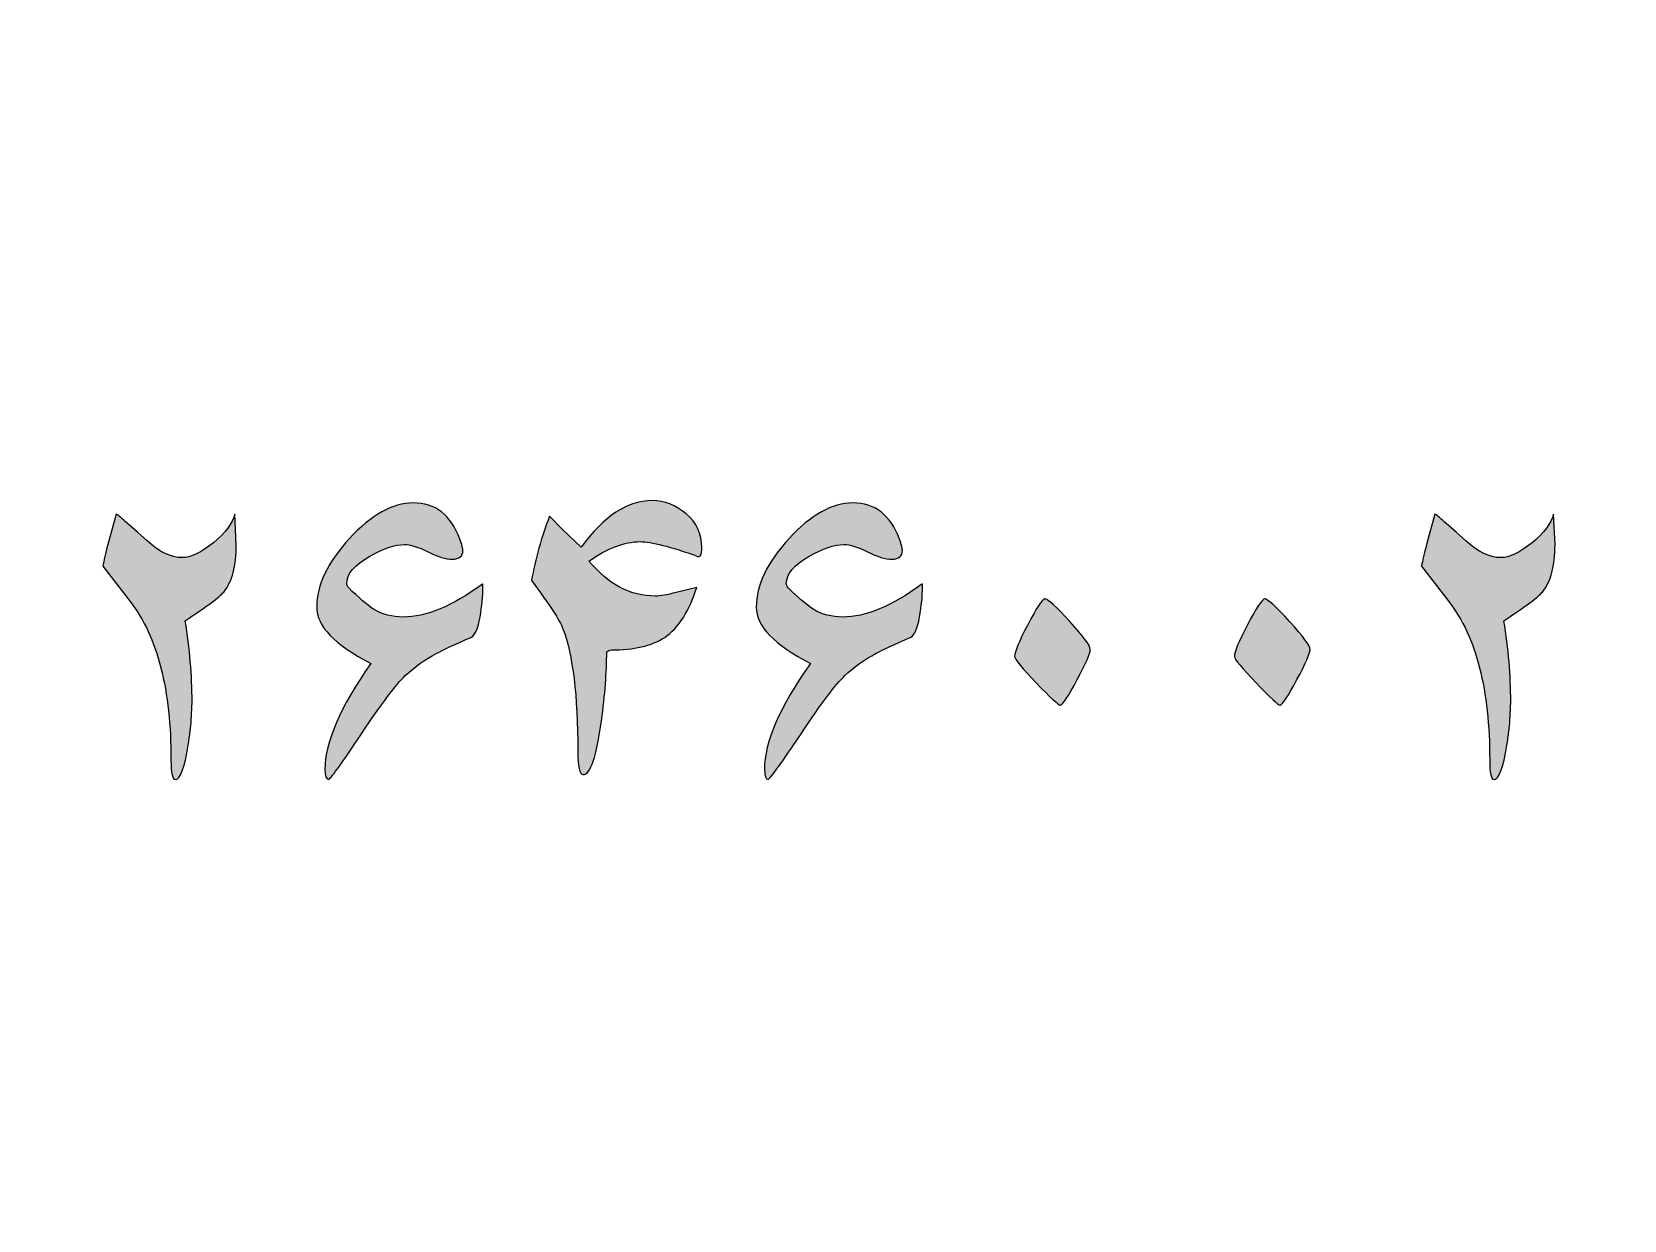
# Model space of a CAD drawing. Header units: millimetres. Extents: x -87.7 to -37.9, y -26.6 to 23.2.
# Drawn here: x -71.59 to -55.18, y -14.36 to -2.11 of the extents above; entities that cross this region are included whole.
import ezdxf

# ---------------------------------------------------------------- set-up
doc = ezdxf.new("R2010")
doc.units = ezdxf.units.MM
doc.header["$MEASUREMENT"] = 0
doc.layers.add('Layer 1', color=7, linetype='Continuous')

msp = doc.modelspace()

# ---------------------------------------------------------------- hatches: boundary and pattern name
at = {"layer": 'Layer 1', "true_color": 0x373435}
h = msp.add_hatch(color=250, dxfattribs=at)
edge = h.paths.add_edge_path()
edge.add_spline(control_points=[(-66.9413, -7.8344), (-66.9413, -7.9251), (-66.951, -8.0281), (-66.9708, -8.1433), (-66.9906, -8.2592), (-67.0201, -8.3276), (-67.0598, -8.3492), (-67.2401, -8.4288), (-67.3593, -8.4852), (-67.4173, -8.5173), (-67.5393, -8.5821), (-67.6473, -8.6588), (-67.7413, -8.7474), (-67.8349, -8.8356), (-67.9853, -9.0354), (-68.1919, -9.346), (-68.3832, -9.633), (-68.4959, -9.7907), (-68.5296, -9.8187), (-68.556, -9.8187), (-68.5693, -9.7831), (-68.5693, -9.7122), (-68.5693, -9.4343), (-68.4113, -9.0714), (-68.0962, -8.6217), (-68.4678, -8.4302), (-68.6539, -8.2365), (-68.6539, -8.0407), (-68.6539, -7.815), (-68.5412, -7.5795), (-68.3158, -7.3343), (-68.0905, -7.0892), (-67.8716, -6.9667), (-67.6596, -6.9667), (-67.4306, -6.9667), (-67.27, -7.0914), (-67.1782, -7.3409), (-67.1685, -7.3645), (-67.1609, -7.3894), (-67.1555, -7.4149), (-67.1497, -7.4406), (-67.1469, -7.4545), (-67.1469, -7.4568), (-67.1469, -7.5169), (-67.1836, -7.5471), (-67.2567, -7.5471), (-67.3226, -7.5471), (-67.4058, -7.5219), (-67.5062, -7.4712), (-67.6066, -7.4211), (-67.688, -7.3956), (-67.7499, -7.3956), (-67.8493, -7.3956), (-67.9685, -7.4355), (-68.1073, -7.5151), (-68.2651, -7.6051), (-68.3439, -7.7001), (-68.3439, -7.7988), (-68.3439, -7.8117), (-68.3375, -7.8268), (-68.3241, -7.8438), (-68.223, -7.9409), (-68.1373, -8.0141), (-68.0678, -8.0637), (-67.9742, -8.1169), (-67.8726, -8.144), (-67.7635, -8.144), (-67.5271, -8.144), (-67.2549, -8.0313), (-66.9471, -7.8052), (-66.9471, -7.8052), (-66.9413, -7.8052), (-66.9413, -7.8052), (-66.9413, -7.8052), (-66.9413, -7.8344), (-66.9413, -7.8344)], knot_values=[0, 0, 0, 0, 0.04, 0.04, 0.04, 0.08, 0.08, 0.08, 0.12, 0.12, 0.12, 0.16, 0.16, 0.16, 0.2, 0.2, 0.2, 0.24, 0.24, 0.24, 0.28, 0.28, 0.28, 0.32, 0.32, 0.32, 0.36, 0.36, 0.36, 0.4, 0.4, 0.4, 0.44, 0.44, 0.44, 0.48, 0.48, 0.48, 0.52, 0.52, 0.52, 0.56, 0.56, 0.56, 0.6, 0.6, 0.6, 0.64, 0.64, 0.64, 0.68, 0.68, 0.68, 0.72, 0.72, 0.72, 0.76, 0.76, 0.76, 0.8, 0.8, 0.8, 0.84, 0.84, 0.84, 0.88, 0.88, 0.88, 0.92, 0.92, 0.92, 0.96, 0.96, 0.96, 1, 1, 1, 1], degree=3, periodic=1)
h = msp.add_hatch(color=250, dxfattribs=at)
edge = h.paths.add_edge_path()
edge.add_spline(control_points=[(-64.6855, -7.4312), (-64.6855, -7.4654), (-64.6887, -7.4891), (-64.6955, -7.5021), (-64.7017, -7.5151), (-64.7129, -7.5205), (-64.728, -7.5182), (-65.0077, -7.4171), (-65.2057, -7.3664), (-65.322, -7.3664), (-65.4814, -7.3664), (-65.6571, -7.4333), (-65.8487, -7.5665), (-65.6478, -7.8073), (-65.4199, -7.9279), (-65.1643, -7.9279), (-65.1154, -7.9279), (-65.0444, -7.915), (-64.9505, -7.8891), (-64.9505, -7.8891), (-64.7388, -7.8376), (-64.7388, -7.8376), (-64.8122, -8.0788), (-64.922, -8.2505), (-65.0685, -8.3538), (-65.2039, -8.4399), (-65.3868, -8.4827), (-65.6176, -8.4827), (-65.6348, -8.4827), (-65.6506, -8.4892), (-65.6658, -8.5025), (-65.6658, -8.7088), (-65.6835, -8.9454), (-65.7191, -9.2117), (-65.7698, -9.5822), (-65.8329, -9.7669), (-65.9081, -9.7669), (-65.9455, -9.7669), (-65.9642, -9.6855), (-65.9642, -9.5217), (-65.9642, -8.9536), (-66.0146, -8.5342), (-66.1162, -8.2638), (-66.1482, -8.1796), (-66.2562, -8.014), (-66.4402, -7.7667), (-66.4006, -7.5449), (-66.3386, -7.3235), (-66.254, -7.1021), (-66.254, -7.1021), (-66.1219, -7.2411), (-66.1219, -7.2411), (-66.1219, -7.2411), (-65.9275, -7.4218), (-65.9275, -7.4218), (-65.6949, -7.1032), (-65.4516, -6.9437), (-65.1981, -6.9437), (-65.0704, -6.9437), (-64.9533, -6.9887), (-64.8461, -7.0794), (-64.7388, -7.1694), (-64.6855, -7.2872), (-64.6855, -7.4312)], knot_values=[0, 0, 0, 0, 0.047619, 0.047619, 0.047619, 0.0952381, 0.0952381, 0.0952381, 0.1428571, 0.1428571, 0.1428571, 0.1904762, 0.1904762, 0.1904762, 0.2380952, 0.2380952, 0.2380952, 0.2857143, 0.2857143, 0.2857143, 0.3333333, 0.3333333, 0.3333333, 0.3809524, 0.3809524, 0.3809524, 0.4285714, 0.4285714, 0.4285714, 0.4761905, 0.4761905, 0.4761905, 0.5238095, 0.5238095, 0.5238095, 0.5714286, 0.5714286, 0.5714286, 0.6190476, 0.6190476, 0.6190476, 0.6666667, 0.6666667, 0.6666667, 0.7142857, 0.7142857, 0.7142857, 0.7619048, 0.7619048, 0.7619048, 0.8095238, 0.8095238, 0.8095238, 0.8571429, 0.8571429, 0.8571429, 0.9047619, 0.9047619, 0.9047619, 0.952381, 0.952381, 0.952381, 1, 1, 1, 1], degree=3, periodic=1)
h = msp.add_hatch(color=250, dxfattribs=at)
edge = h.paths.add_edge_path()
edge.add_spline(control_points=[(-62.4129, -7.8344), (-62.4129, -7.9251), (-62.4227, -8.0281), (-62.4425, -8.1433), (-62.4623, -8.2592), (-62.4918, -8.3276), (-62.5311, -8.3492), (-62.7114, -8.4288), (-62.8306, -8.4852), (-62.8889, -8.5173), (-63.0109, -8.5821), (-63.1189, -8.6588), (-63.2129, -8.7474), (-63.3064, -8.8356), (-63.4566, -9.0354), (-63.6632, -9.346), (-63.8548, -9.633), (-63.9674, -9.7907), (-64.0013, -9.8187), (-64.0275, -9.8187), (-64.0405, -9.7831), (-64.0405, -9.7122), (-64.0405, -9.4343), (-63.8828, -9.0714), (-63.5675, -8.6217), (-63.9394, -8.4302), (-64.1252, -8.2365), (-64.1252, -8.0407), (-64.1252, -7.815), (-64.0124, -7.5795), (-63.7871, -7.3343), (-63.5618, -7.0892), (-63.3429, -6.9667), (-63.1311, -6.9667), (-62.9022, -6.9667), (-62.7416, -7.0914), (-62.6495, -7.3409), (-62.6398, -7.3645), (-62.6325, -7.3894), (-62.6268, -7.4149), (-62.6214, -7.4406), (-62.6185, -7.4545), (-62.6185, -7.4568), (-62.6185, -7.5169), (-62.6549, -7.5471), (-62.7279, -7.5471), (-62.7942, -7.5471), (-62.877, -7.5219), (-62.9777, -7.4712), (-63.0783, -7.4211), (-63.1592, -7.3956), (-63.2215, -7.3956), (-63.3205, -7.3956), (-63.4397, -7.4355), (-63.5786, -7.5151), (-63.7367, -7.6051), (-63.8152, -7.7001), (-63.8152, -7.7988), (-63.8152, -7.8117), (-63.8087, -7.8268), (-63.7958, -7.8438), (-63.6942, -7.9409), (-63.6085, -8.0141), (-63.5394, -8.0637), (-63.4454, -8.1169), (-63.3439, -8.144), (-63.2352, -8.144), (-62.9987, -8.144), (-62.7265, -8.0313), (-62.4187, -7.8052), (-62.4187, -7.8052), (-62.4129, -7.8052), (-62.4129, -7.8052), (-62.4129, -7.8052), (-62.4129, -7.8344), (-62.4129, -7.8344)], knot_values=[0, 0, 0, 0, 0.04, 0.04, 0.04, 0.08, 0.08, 0.08, 0.12, 0.12, 0.12, 0.16, 0.16, 0.16, 0.2, 0.2, 0.2, 0.24, 0.24, 0.24, 0.28, 0.28, 0.28, 0.32, 0.32, 0.32, 0.36, 0.36, 0.36, 0.4, 0.4, 0.4, 0.44, 0.44, 0.44, 0.48, 0.48, 0.48, 0.52, 0.52, 0.52, 0.56, 0.56, 0.56, 0.6, 0.6, 0.6, 0.64, 0.64, 0.64, 0.68, 0.68, 0.68, 0.72, 0.72, 0.72, 0.76, 0.76, 0.76, 0.8, 0.8, 0.8, 0.84, 0.84, 0.84, 0.88, 0.88, 0.88, 0.92, 0.92, 0.92, 0.96, 0.96, 0.96, 1, 1, 1, 1], degree=3, periodic=1)
h = msp.add_hatch(color=250, dxfattribs=at)
edge = h.paths.add_edge_path()
edge.add_spline(control_points=[(-69.4817, -7.3981), (-69.4817, -7.6156), (-69.5249, -7.7779), (-69.6114, -7.8855), (-69.6524, -7.9349), (-69.7848, -8.0339), (-70.0084, -8.1826), (-69.9617, -8.4687), (-69.9379, -8.746), (-69.9379, -9.0149), (-69.9379, -9.0149), (-69.9465, -9.2151), (-69.9465, -9.2151), (-69.9483, -9.2432), (-69.9523, -9.2799), (-69.9577, -9.3248), (-69.9631, -9.3702), (-69.97, -9.4163), (-69.9775, -9.4635), (-70.015, -9.7003), (-70.0592, -9.8188), (-70.1096, -9.8188), (-70.1399, -9.8188), (-70.155, -9.7515), (-70.155, -9.6179), (-70.155, -9.439), (-70.1632, -9.2701), (-70.1802, -9.1117), (-70.1971, -8.9529), (-70.2233, -8.8047), (-70.259, -8.6668), (-70.3267, -8.3953), (-70.4318, -8.1678), (-70.5744, -7.9846), (-70.5744, -7.9846), (-70.8559, -7.6187), (-70.8559, -7.6187), (-70.8469, -7.5626), (-70.83, -7.4884), (-70.8055, -7.3956), (-70.8055, -7.3956), (-70.718, -7.082), (-70.718, -7.082), (-70.7068, -7.0885), (-70.6748, -7.1147), (-70.6222, -7.1604), (-70.5697, -7.2066), (-70.4955, -7.2721), (-70.3998, -7.3574), (-70.2742, -7.4733), (-70.155, -7.531), (-70.0423, -7.531), (-69.9502, -7.531), (-69.8421, -7.4802), (-69.7183, -7.3776), (-69.5941, -7.2749), (-69.5202, -7.1767), (-69.4958, -7.082), (-69.4958, -7.082), (-69.4817, -7.3981), (-69.4817, -7.3981)], knot_values=[0, 0, 0, 0, 0.05, 0.05, 0.05, 0.1, 0.1, 0.1, 0.15, 0.15, 0.15, 0.2, 0.2, 0.2, 0.25, 0.25, 0.25, 0.3, 0.3, 0.3, 0.35, 0.35, 0.35, 0.4, 0.4, 0.4, 0.45, 0.45, 0.45, 0.5, 0.5, 0.5, 0.55, 0.55, 0.55, 0.6, 0.6, 0.6, 0.65, 0.65, 0.65, 0.7, 0.7, 0.7, 0.75, 0.75, 0.75, 0.8, 0.8, 0.8, 0.85, 0.85, 0.85, 0.9, 0.9, 0.9, 0.95, 0.95, 0.95, 1, 1, 1, 1], degree=3, periodic=1)
h = msp.add_hatch(color=250, dxfattribs=at)
edge = h.paths.add_edge_path()
edge.add_spline(control_points=[(-55.8955, -7.3981), (-55.8955, -7.6156), (-55.9391, -7.7779), (-56.0251, -7.8855), (-56.0666, -7.9349), (-56.1987, -8.0339), (-56.4222, -8.1826), (-56.3755, -8.4687), (-56.3517, -8.746), (-56.3517, -9.0149), (-56.3517, -9.0149), (-56.3604, -9.2151), (-56.3604, -9.2151), (-56.3621, -9.2432), (-56.3661, -9.2799), (-56.3715, -9.3248), (-56.3772, -9.3702), (-56.3833, -9.4163), (-56.3913, -9.4635), (-56.4287, -9.7003), (-56.473, -9.8188), (-56.5238, -9.8188), (-56.5537, -9.8188), (-56.5684, -9.7515), (-56.5684, -9.6179), (-56.5684, -9.439), (-56.577, -9.2701), (-56.594, -9.1117), (-56.6109, -8.9529), (-56.6375, -8.8047), (-56.6728, -8.6668), (-56.7405, -8.3953), (-56.846, -8.1678), (-56.9886, -7.9846), (-56.9886, -7.9846), (-57.27, -7.6187), (-57.27, -7.6187), (-57.2607, -7.5626), (-57.2438, -7.4884), (-57.2193, -7.3956), (-57.2193, -7.3956), (-57.1322, -7.082), (-57.1322, -7.082), (-57.1206, -7.0885), (-57.0886, -7.1147), (-57.0364, -7.1604), (-56.9835, -7.2066), (-56.9093, -7.2721), (-56.814, -7.3574), (-56.6879, -7.4733), (-56.5684, -7.531), (-56.4561, -7.531), (-56.3642, -7.531), (-56.2563, -7.4802), (-56.1321, -7.3776), (-56.0079, -7.2749), (-55.9341, -7.1767), (-55.9099, -7.082), (-55.9099, -7.082), (-55.8955, -7.3981), (-55.8955, -7.3981)], knot_values=[0, 0, 0, 0, 0.05, 0.05, 0.05, 0.1, 0.1, 0.1, 0.15, 0.15, 0.15, 0.2, 0.2, 0.2, 0.25, 0.25, 0.25, 0.3, 0.3, 0.3, 0.35, 0.35, 0.35, 0.4, 0.4, 0.4, 0.45, 0.45, 0.45, 0.5, 0.5, 0.5, 0.55, 0.55, 0.55, 0.6, 0.6, 0.6, 0.65, 0.65, 0.65, 0.7, 0.7, 0.7, 0.75, 0.75, 0.75, 0.8, 0.8, 0.8, 0.85, 0.85, 0.85, 0.9, 0.9, 0.9, 0.95, 0.95, 0.95, 1, 1, 1, 1], degree=3, periodic=1)
h = msp.add_hatch(color=250, dxfattribs=at)
edge = h.paths.add_edge_path()
edge.add_spline(control_points=[(-60.6832, -8.4764), (-60.6832, -8.5149), (-60.7286, -8.6189), (-60.8189, -8.7878), (-60.9086, -8.9566), (-60.9662, -9.0445), (-60.9906, -9.051), (-61.0109, -9.051), (-61.0943, -8.9743), (-61.2397, -8.8216), (-61.3853, -8.669), (-61.4598, -8.5786), (-61.4637, -8.5506), (-61.4637, -8.5055), (-61.4183, -8.3962), (-61.3283, -8.2233), (-61.2383, -8.0498), (-61.1793, -7.9612), (-61.1513, -7.9569), (-61.121, -7.9569), (-61.0356, -8.0343), (-60.8949, -8.1891), (-60.7534, -8.3443), (-60.6832, -8.4396), (-60.6832, -8.4764)], knot_values=[0, 0, 0, 0, 0.125, 0.125, 0.125, 0.25, 0.25, 0.25, 0.375, 0.375, 0.375, 0.5, 0.5, 0.5, 0.625, 0.625, 0.625, 0.75, 0.75, 0.75, 0.875, 0.875, 0.875, 1, 1, 1, 1], degree=3, periodic=1)
h = msp.add_hatch(color=250, dxfattribs=at)
edge = h.paths.add_edge_path()
edge.add_spline(control_points=[(-58.4191, -8.4764), (-58.4191, -8.5149), (-58.4644, -8.6189), (-58.5544, -8.7878), (-58.6444, -8.9566), (-58.7021, -9.0445), (-58.7266, -9.051), (-58.7467, -9.051), (-58.8299, -8.9743), (-58.9757, -8.8216), (-59.1211, -8.669), (-59.1956, -8.5786), (-59.1993, -8.5506), (-59.1993, -8.5055), (-59.1543, -8.3962), (-59.0643, -8.2233), (-58.9738, -8.0498), (-58.9149, -7.9612), (-58.8871, -7.9569), (-58.8569, -7.9569), (-58.7712, -8.0343), (-58.6305, -8.1891), (-58.4893, -8.3443), (-58.4191, -8.4396), (-58.4191, -8.4764)], knot_values=[0, 0, 0, 0, 0.125, 0.125, 0.125, 0.25, 0.25, 0.25, 0.375, 0.375, 0.375, 0.5, 0.5, 0.5, 0.625, 0.625, 0.625, 0.75, 0.75, 0.75, 0.875, 0.875, 0.875, 1, 1, 1, 1], degree=3, periodic=1)

# ---------------------------------------------------------------- linework, layer by layer
at = {"layer": 'Layer 1', "color": 250, "lineweight": 18}
msp.add_open_spline([(-83.6677, 23.192), (-83.6677, 23.192), (-41.8353, 23.192), (-41.8353, 23.192), (-39.6442, 23.192), (-37.8515, 21.3993), (-37.8515, 19.2081), (-37.8515, 19.2081), (-37.8515, -22.6241), (-37.8515, -22.6241), (-37.8515, -24.8153), (-39.6442, -26.608), (-41.8353, -26.608), (-41.8353, -26.608), (-83.6677, -26.608), (-83.6677, -26.608), (-85.8588, -26.608), (-87.6515, -24.8153), (-87.6515, -22.6241), (-87.6515, -22.6241), (-87.6515, 19.2081), (-87.6515, 19.2081), (-87.6515, 21.3993), (-85.8588, 23.192), (-83.6677, 23.192)], degree=3, knots=[0, 0, 0, 0, 0.125, 0.125, 0.125, 0.25, 0.25, 0.25, 0.375, 0.375, 0.375, 0.5, 0.5, 0.5, 0.625, 0.625, 0.625, 0.75, 0.75, 0.75, 0.875, 0.875, 0.875, 1, 1, 1, 1], dxfattribs=at)
at = {"layer": 'Layer 1', "color": 250}
for points, knots in [([(-66.9413, -7.8344), (-66.9413, -7.9251), (-66.951, -8.0281), (-66.9708, -8.1433), (-66.9906, -8.2592), (-67.0201, -8.3276), (-67.0598, -8.3492), (-67.2401, -8.4288), (-67.3593, -8.4852), (-67.4173, -8.5173), (-67.5393, -8.5821), (-67.6473, -8.6588), (-67.7413, -8.7474), (-67.8349, -8.8356), (-67.9853, -9.0354), (-68.1919, -9.346), (-68.3832, -9.633), (-68.4959, -9.7907), (-68.5296, -9.8187), (-68.556, -9.8187), (-68.5693, -9.7831), (-68.5693, -9.7122), (-68.5693, -9.4343), (-68.4113, -9.0714), (-68.0962, -8.6217), (-68.4678, -8.4302), (-68.6539, -8.2365), (-68.6539, -8.0407), (-68.6539, -7.815), (-68.5412, -7.5795), (-68.3158, -7.3343), (-68.0905, -7.0892), (-67.8716, -6.9667), (-67.6596, -6.9667), (-67.4306, -6.9667), (-67.27, -7.0914), (-67.1782, -7.3409), (-67.1685, -7.3645), (-67.1609, -7.3894), (-67.1555, -7.4149), (-67.1497, -7.4406), (-67.1469, -7.4545), (-67.1469, -7.4568), (-67.1469, -7.5169), (-67.1836, -7.5471), (-67.2567, -7.5471), (-67.3226, -7.5471), (-67.4058, -7.5219), (-67.5062, -7.4712), (-67.6066, -7.4211), (-67.688, -7.3956), (-67.7499, -7.3956), (-67.8493, -7.3956), (-67.9685, -7.4355), (-68.1073, -7.5151), (-68.2651, -7.6051), (-68.3439, -7.7001), (-68.3439, -7.7988), (-68.3439, -7.8117), (-68.3375, -7.8268), (-68.3241, -7.8438), (-68.223, -7.9409), (-68.1373, -8.0141), (-68.0678, -8.0637), (-67.9742, -8.1169), (-67.8726, -8.144), (-67.7635, -8.144), (-67.5271, -8.144), (-67.2549, -8.0313), (-66.9471, -7.8052), (-66.9471, -7.8052), (-66.9413, -7.8052), (-66.9413, -7.8052), (-66.9413, -7.8052), (-66.9413, -7.8344), (-66.9413, -7.8344)], [0, 0, 0, 0, 0.04, 0.04, 0.04, 0.08, 0.08, 0.08, 0.12, 0.12, 0.12, 0.16, 0.16, 0.16, 0.2, 0.2, 0.2, 0.24, 0.24, 0.24, 0.28, 0.28, 0.28, 0.32, 0.32, 0.32, 0.36, 0.36, 0.36, 0.4, 0.4, 0.4, 0.44, 0.44, 0.44, 0.48, 0.48, 0.48, 0.52, 0.52, 0.52, 0.56, 0.56, 0.56, 0.6, 0.6, 0.6, 0.64, 0.64, 0.64, 0.68, 0.68, 0.68, 0.72, 0.72, 0.72, 0.76, 0.76, 0.76, 0.8, 0.8, 0.8, 0.84, 0.84, 0.84, 0.88, 0.88, 0.88, 0.92, 0.92, 0.92, 0.96, 0.96, 0.96, 1, 1, 1, 1]), ([(-64.6855, -7.4312), (-64.6855, -7.4654), (-64.6887, -7.4891), (-64.6955, -7.5021), (-64.7017, -7.5151), (-64.7129, -7.5205), (-64.728, -7.5182), (-65.0077, -7.4171), (-65.2057, -7.3664), (-65.322, -7.3664), (-65.4814, -7.3664), (-65.6571, -7.4333), (-65.8487, -7.5665), (-65.6478, -7.8073), (-65.4199, -7.9279), (-65.1643, -7.9279), (-65.1154, -7.9279), (-65.0444, -7.915), (-64.9505, -7.8891), (-64.9505, -7.8891), (-64.7388, -7.8376), (-64.7388, -7.8376), (-64.8122, -8.0788), (-64.922, -8.2505), (-65.0685, -8.3538), (-65.2039, -8.4399), (-65.3868, -8.4827), (-65.6176, -8.4827), (-65.6348, -8.4827), (-65.6506, -8.4892), (-65.6658, -8.5025), (-65.6658, -8.7088), (-65.6835, -8.9454), (-65.7191, -9.2117), (-65.7698, -9.5822), (-65.8329, -9.7669), (-65.9081, -9.7669), (-65.9455, -9.7669), (-65.9642, -9.6855), (-65.9642, -9.5217), (-65.9642, -8.9536), (-66.0146, -8.5342), (-66.1162, -8.2638), (-66.1482, -8.1796), (-66.2562, -8.014), (-66.4402, -7.7667), (-66.4006, -7.5449), (-66.3386, -7.3235), (-66.254, -7.1021), (-66.254, -7.1021), (-66.1219, -7.2411), (-66.1219, -7.2411), (-66.1219, -7.2411), (-65.9275, -7.4218), (-65.9275, -7.4218), (-65.6949, -7.1032), (-65.4516, -6.9437), (-65.1981, -6.9437), (-65.0704, -6.9437), (-64.9533, -6.9887), (-64.8461, -7.0794), (-64.7388, -7.1694), (-64.6855, -7.2872), (-64.6855, -7.4312)], [0, 0, 0, 0, 0.047619, 0.047619, 0.047619, 0.0952381, 0.0952381, 0.0952381, 0.1428571, 0.1428571, 0.1428571, 0.1904762, 0.1904762, 0.1904762, 0.2380952, 0.2380952, 0.2380952, 0.2857143, 0.2857143, 0.2857143, 0.3333333, 0.3333333, 0.3333333, 0.3809524, 0.3809524, 0.3809524, 0.4285714, 0.4285714, 0.4285714, 0.4761905, 0.4761905, 0.4761905, 0.5238095, 0.5238095, 0.5238095, 0.5714286, 0.5714286, 0.5714286, 0.6190476, 0.6190476, 0.6190476, 0.6666667, 0.6666667, 0.6666667, 0.7142857, 0.7142857, 0.7142857, 0.7619048, 0.7619048, 0.7619048, 0.8095238, 0.8095238, 0.8095238, 0.8571429, 0.8571429, 0.8571429, 0.9047619, 0.9047619, 0.9047619, 0.952381, 0.952381, 0.952381, 1, 1, 1, 1]), ([(-62.4129, -7.8344), (-62.4129, -7.9251), (-62.4227, -8.0281), (-62.4425, -8.1433), (-62.4623, -8.2592), (-62.4918, -8.3276), (-62.5311, -8.3492), (-62.7114, -8.4288), (-62.8306, -8.4852), (-62.8889, -8.5173), (-63.0109, -8.5821), (-63.1189, -8.6588), (-63.2129, -8.7474), (-63.3064, -8.8356), (-63.4566, -9.0354), (-63.6632, -9.346), (-63.8548, -9.633), (-63.9674, -9.7907), (-64.0013, -9.8187), (-64.0275, -9.8187), (-64.0405, -9.7831), (-64.0405, -9.7122), (-64.0405, -9.4343), (-63.8828, -9.0714), (-63.5675, -8.6217), (-63.9394, -8.4302), (-64.1252, -8.2365), (-64.1252, -8.0407), (-64.1252, -7.815), (-64.0124, -7.5795), (-63.7871, -7.3343), (-63.5618, -7.0892), (-63.3429, -6.9667), (-63.1311, -6.9667), (-62.9022, -6.9667), (-62.7416, -7.0914), (-62.6495, -7.3409), (-62.6398, -7.3645), (-62.6325, -7.3894), (-62.6268, -7.4149), (-62.6214, -7.4406), (-62.6185, -7.4545), (-62.6185, -7.4568), (-62.6185, -7.5169), (-62.6549, -7.5471), (-62.7279, -7.5471), (-62.7942, -7.5471), (-62.877, -7.5219), (-62.9777, -7.4712), (-63.0783, -7.4211), (-63.1592, -7.3956), (-63.2215, -7.3956), (-63.3205, -7.3956), (-63.4397, -7.4355), (-63.5786, -7.5151), (-63.7367, -7.6051), (-63.8152, -7.7001), (-63.8152, -7.7988), (-63.8152, -7.8117), (-63.8087, -7.8268), (-63.7958, -7.8438), (-63.6942, -7.9409), (-63.6085, -8.0141), (-63.5394, -8.0637), (-63.4454, -8.1169), (-63.3439, -8.144), (-63.2352, -8.144), (-62.9987, -8.144), (-62.7265, -8.0313), (-62.4187, -7.8052), (-62.4187, -7.8052), (-62.4129, -7.8052), (-62.4129, -7.8052), (-62.4129, -7.8052), (-62.4129, -7.8344), (-62.4129, -7.8344)], [0, 0, 0, 0, 0.04, 0.04, 0.04, 0.08, 0.08, 0.08, 0.12, 0.12, 0.12, 0.16, 0.16, 0.16, 0.2, 0.2, 0.2, 0.24, 0.24, 0.24, 0.28, 0.28, 0.28, 0.32, 0.32, 0.32, 0.36, 0.36, 0.36, 0.4, 0.4, 0.4, 0.44, 0.44, 0.44, 0.48, 0.48, 0.48, 0.52, 0.52, 0.52, 0.56, 0.56, 0.56, 0.6, 0.6, 0.6, 0.64, 0.64, 0.64, 0.68, 0.68, 0.68, 0.72, 0.72, 0.72, 0.76, 0.76, 0.76, 0.8, 0.8, 0.8, 0.84, 0.84, 0.84, 0.88, 0.88, 0.88, 0.92, 0.92, 0.92, 0.96, 0.96, 0.96, 1, 1, 1, 1]), ([(-69.4817, -7.3981), (-69.4817, -7.6156), (-69.5249, -7.7779), (-69.6114, -7.8855), (-69.6524, -7.9349), (-69.7848, -8.0339), (-70.0084, -8.1826), (-69.9617, -8.4687), (-69.9379, -8.746), (-69.9379, -9.0149), (-69.9379, -9.0149), (-69.9465, -9.2151), (-69.9465, -9.2151), (-69.9483, -9.2432), (-69.9523, -9.2799), (-69.9577, -9.3248), (-69.9631, -9.3702), (-69.97, -9.4163), (-69.9775, -9.4635), (-70.015, -9.7003), (-70.0592, -9.8188), (-70.1096, -9.8188), (-70.1399, -9.8188), (-70.155, -9.7515), (-70.155, -9.6179), (-70.155, -9.439), (-70.1632, -9.2701), (-70.1802, -9.1117), (-70.1971, -8.9529), (-70.2233, -8.8047), (-70.259, -8.6668), (-70.3267, -8.3953), (-70.4318, -8.1678), (-70.5744, -7.9846), (-70.5744, -7.9846), (-70.8559, -7.6187), (-70.8559, -7.6187), (-70.8469, -7.5626), (-70.83, -7.4884), (-70.8055, -7.3956), (-70.8055, -7.3956), (-70.718, -7.082), (-70.718, -7.082), (-70.7068, -7.0885), (-70.6748, -7.1147), (-70.6222, -7.1604), (-70.5697, -7.2066), (-70.4955, -7.2721), (-70.3998, -7.3574), (-70.2742, -7.4733), (-70.155, -7.531), (-70.0423, -7.531), (-69.9502, -7.531), (-69.8421, -7.4802), (-69.7183, -7.3776), (-69.5941, -7.2749), (-69.5202, -7.1767), (-69.4958, -7.082), (-69.4958, -7.082), (-69.4817, -7.3981), (-69.4817, -7.3981)], [0, 0, 0, 0, 0.05, 0.05, 0.05, 0.1, 0.1, 0.1, 0.15, 0.15, 0.15, 0.2, 0.2, 0.2, 0.25, 0.25, 0.25, 0.3, 0.3, 0.3, 0.35, 0.35, 0.35, 0.4, 0.4, 0.4, 0.45, 0.45, 0.45, 0.5, 0.5, 0.5, 0.55, 0.55, 0.55, 0.6, 0.6, 0.6, 0.65, 0.65, 0.65, 0.7, 0.7, 0.7, 0.75, 0.75, 0.75, 0.8, 0.8, 0.8, 0.85, 0.85, 0.85, 0.9, 0.9, 0.9, 0.95, 0.95, 0.95, 1, 1, 1, 1]), ([(-55.8955, -7.3981), (-55.8955, -7.6156), (-55.9391, -7.7779), (-56.0251, -7.8855), (-56.0666, -7.9349), (-56.1987, -8.0339), (-56.4222, -8.1826), (-56.3755, -8.4687), (-56.3517, -8.746), (-56.3517, -9.0149), (-56.3517, -9.0149), (-56.3604, -9.2151), (-56.3604, -9.2151), (-56.3621, -9.2432), (-56.3661, -9.2799), (-56.3715, -9.3248), (-56.3772, -9.3702), (-56.3833, -9.4163), (-56.3913, -9.4635), (-56.4287, -9.7003), (-56.473, -9.8188), (-56.5238, -9.8188), (-56.5537, -9.8188), (-56.5684, -9.7515), (-56.5684, -9.6179), (-56.5684, -9.439), (-56.577, -9.2701), (-56.594, -9.1117), (-56.6109, -8.9529), (-56.6375, -8.8047), (-56.6728, -8.6668), (-56.7405, -8.3953), (-56.846, -8.1678), (-56.9886, -7.9846), (-56.9886, -7.9846), (-57.27, -7.6187), (-57.27, -7.6187), (-57.2607, -7.5626), (-57.2438, -7.4884), (-57.2193, -7.3956), (-57.2193, -7.3956), (-57.1322, -7.082), (-57.1322, -7.082), (-57.1206, -7.0885), (-57.0886, -7.1147), (-57.0364, -7.1604), (-56.9835, -7.2066), (-56.9093, -7.2721), (-56.814, -7.3574), (-56.6879, -7.4733), (-56.5684, -7.531), (-56.4561, -7.531), (-56.3642, -7.531), (-56.2563, -7.4802), (-56.1321, -7.3776), (-56.0079, -7.2749), (-55.9341, -7.1767), (-55.9099, -7.082), (-55.9099, -7.082), (-55.8955, -7.3981), (-55.8955, -7.3981)], [0, 0, 0, 0, 0.05, 0.05, 0.05, 0.1, 0.1, 0.1, 0.15, 0.15, 0.15, 0.2, 0.2, 0.2, 0.25, 0.25, 0.25, 0.3, 0.3, 0.3, 0.35, 0.35, 0.35, 0.4, 0.4, 0.4, 0.45, 0.45, 0.45, 0.5, 0.5, 0.5, 0.55, 0.55, 0.55, 0.6, 0.6, 0.6, 0.65, 0.65, 0.65, 0.7, 0.7, 0.7, 0.75, 0.75, 0.75, 0.8, 0.8, 0.8, 0.85, 0.85, 0.85, 0.9, 0.9, 0.9, 0.95, 0.95, 0.95, 1, 1, 1, 1]), ([(-60.6832, -8.4764), (-60.6832, -8.5149), (-60.7286, -8.6189), (-60.8189, -8.7878), (-60.9086, -8.9566), (-60.9662, -9.0445), (-60.9906, -9.051), (-61.0109, -9.051), (-61.0943, -8.9743), (-61.2397, -8.8216), (-61.3853, -8.669), (-61.4598, -8.5786), (-61.4637, -8.5506), (-61.4637, -8.5055), (-61.4183, -8.3962), (-61.3283, -8.2233), (-61.2383, -8.0498), (-61.1793, -7.9612), (-61.1513, -7.9569), (-61.121, -7.9569), (-61.0356, -8.0343), (-60.8949, -8.1891), (-60.7534, -8.3443), (-60.6832, -8.4396), (-60.6832, -8.4764)], [0, 0, 0, 0, 0.125, 0.125, 0.125, 0.25, 0.25, 0.25, 0.375, 0.375, 0.375, 0.5, 0.5, 0.5, 0.625, 0.625, 0.625, 0.75, 0.75, 0.75, 0.875, 0.875, 0.875, 1, 1, 1, 1]), ([(-58.4191, -8.4764), (-58.4191, -8.5149), (-58.4644, -8.6189), (-58.5544, -8.7878), (-58.6444, -8.9566), (-58.7021, -9.0445), (-58.7266, -9.051), (-58.7467, -9.051), (-58.8299, -8.9743), (-58.9757, -8.8216), (-59.1211, -8.669), (-59.1956, -8.5786), (-59.1993, -8.5506), (-59.1993, -8.5055), (-59.1543, -8.3962), (-59.0643, -8.2233), (-58.9738, -8.0498), (-58.9149, -7.9612), (-58.8871, -7.9569), (-58.8569, -7.9569), (-58.7712, -8.0343), (-58.6305, -8.1891), (-58.4893, -8.3443), (-58.4191, -8.4396), (-58.4191, -8.4764)], [0, 0, 0, 0, 0.125, 0.125, 0.125, 0.25, 0.25, 0.25, 0.375, 0.375, 0.375, 0.5, 0.5, 0.5, 0.625, 0.625, 0.625, 0.75, 0.75, 0.75, 0.875, 0.875, 0.875, 1, 1, 1, 1])]:
    msp.add_open_spline(points, degree=3, knots=knots, dxfattribs=at)

doc.saveas('drawing.dxf')
